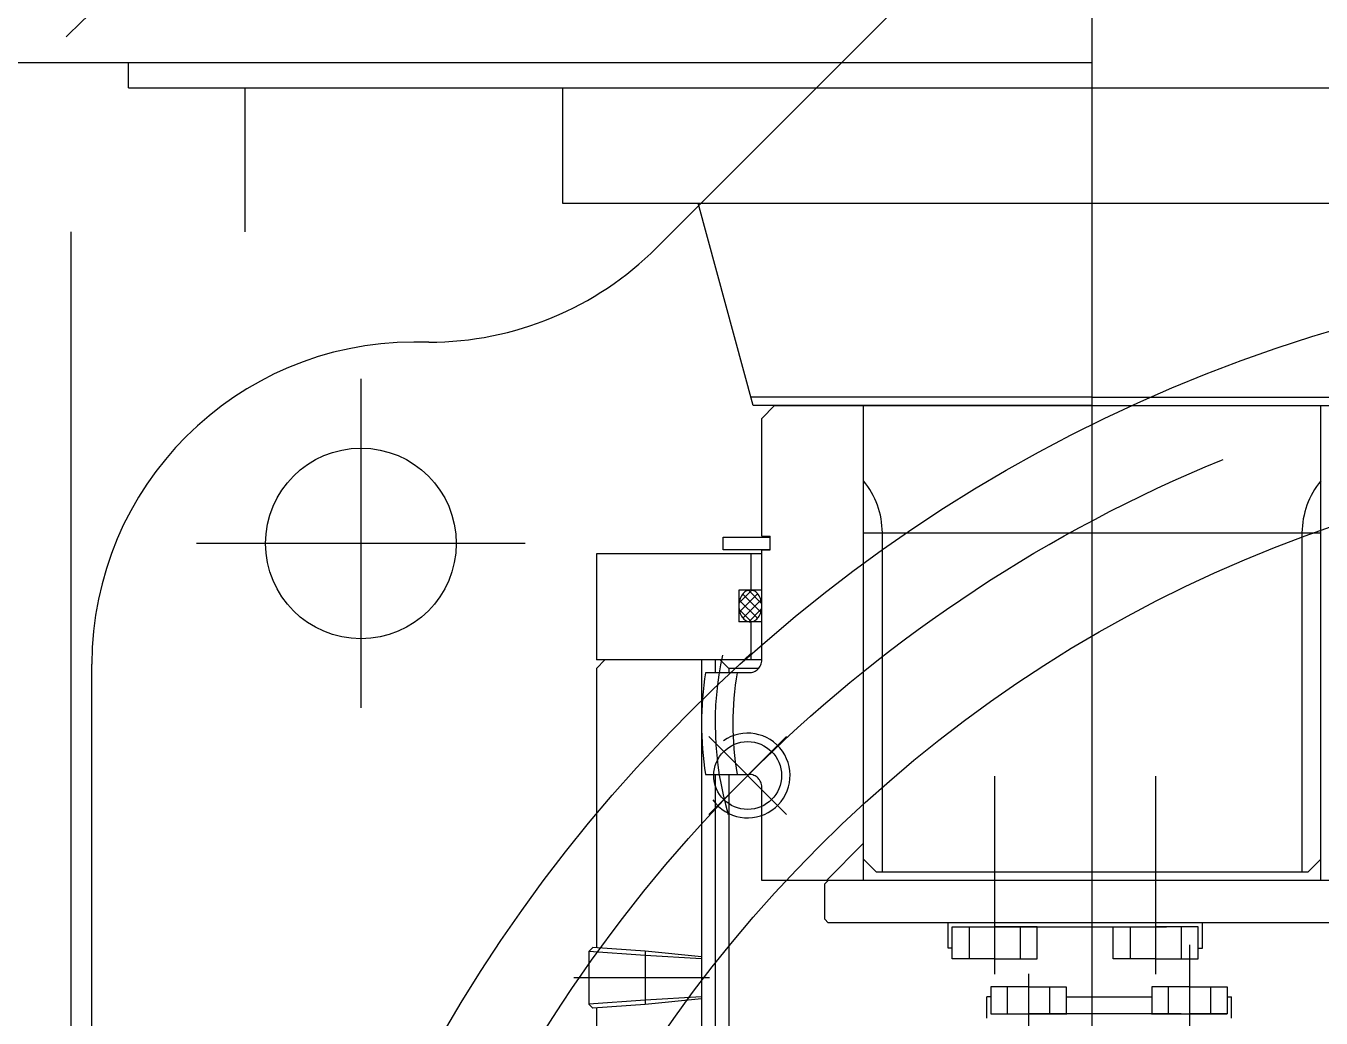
# Model space of a CAD drawing. Header units: millimetres. Extents: x 0 to 14700, y -398 to 10395.
# Drawn here: x 2652.9 to 2958.6, y 5684.3 to 5918.4 of the extents above; entities that cross this region are included whole.
import ezdxf

# ---------------------------------------------------------------- set-up
doc = ezdxf.new("R2010")
doc.units = ezdxf.units.MM
doc.header["$LTSCALE"] = 350
doc.linetypes.add('G', pattern=[2, 1.25, -0.25, 0.25, -0.25])
doc.linetypes.add('K', pattern=[2.5, 1.25, -0.25, 0.25, -0.25, 0.25, -0.25])
for name, color, linetype in [('01', 7, 'Continuous'), ('02', 1, 'Continuous'), ('05', 142, 'G'), ('07', 6, 'K')]:
    doc.layers.add(name, color=color, linetype=linetype)

# ---------------------------------------------------------------- blocks, each defined once
blk = doc.blocks.new('*U28', base_point=(11625.78, 546.31))
at = {"layer": '01'}
blk.add_circle((11625.78, 546.31), 8, dxfattribs=at)
at = {"layer": '02'}
blk.add_arc((11625.78, 546.31), 10, 260, 170, dxfattribs=at)
at = {"layer": '05'}
for p, q in [((11625.78, 559.31), (11625.78, 533.31)), ((11638.78, 546.31), (11612.78, 546.31))]:
    blk.add_line(p, q, dxfattribs=at)
blk = doc.blocks.new('A$C36681D4F')
at = {"layer": '01', "color": 7, "linetype": 'Continuous', "ltscale": 0.8}
for p, q in [((308.65, 1206.79), (238.41, 1136.55)), ((184.66, 1114.29), (181.13, 1114.29))]:
    blk.add_line(p, q, dxfattribs=at)
at = {"layer": '01', "ltscale": 0.8}
blk.add_line((105.13, 527.29), (105.13, 1038.29), dxfattribs=at)
for radius in [360, 316, 188.14]:
    blk.add_circle((500.15, 771.79), radius, dxfattribs=at)
at = {"layer": '01', "color": 7, "linetype": 'Continuous', "ltscale": 0.8}
blk.add_circle((168.63, 1066.79), 22.5, dxfattribs=at)
blk.add_arc((184.66, 1190.29), 76, 270, 315, dxfattribs=at)
at = {"layer": '01', "ltscale": 0.8}
blk.add_arc((181.13, 1038.29), 76, 90, 180, dxfattribs=at)
at = {"layer": '05', "ltscale": 0.8}
for p, q in [((168.63, 1105.6), (168.63, 1027.99)), ((207.43, 1066.79), (129.83, 1066.79))]:
    blk.add_line(p, q, dxfattribs=at)
blk.add_circle((500.15, 771.79), 339.75, dxfattribs=at)
at = {"layer": '05', "ltscale": 0.8, "rotation": 314.9999999998526}
blk.add_blockref('*U28', (259.91, 1012.03), dxfattribs=at)
blk = doc.blocks.new('EFSDFF')
at = {"layer": '07', "color": 6, "linetype": 'K'}
blk.add_circle((19187.41, 25190.62), 576.83, dxfattribs=at)
blk = doc.blocks.new('wtrerwer')
at = {"layer": '07', "color": 6, "linetype": 'K', "ltscale": 1.5}
for p, q in [((3773.23, 4855.62), (3773.23, 6745.99)), ((3402.23, 5298.4), (3773.23, 5298.4)), ((3545.73, 5292.4), (3545.73, 5298.4)), ((3545.73, 5292.4), (4000.73, 5292.4)), ((3573.23, 5292.4), (3573.23, 5258.4)), ((3648.23, 5292.4), (3648.23, 5265.16)), ((3648.23, 5265.16), (3898.23, 5265.16)), ((3693.23, 5217.4), (3680.23, 5265.16)), ((3532.23, 4958.4), (3532.23, 5258.4)), ((3773.23, 5219.4), (3692.68, 5219.4)), ((3773.23, 5219.4), (3853.77, 5219.4)), ((3773.23, 5217.4), (3693.23, 5217.4)), ((3698.23, 5217.4), (3695.23, 5214.4)), ((3698.23, 5217.4), (3848.23, 5217.4)), ((3719.25, 5105.4), (3719.25, 5217.4)), ((3773.23, 5217.4), (3850.23, 5217.4)), ((3827.2, 5105.4), (3827.2, 5217.4)), ((3695.23, 5186.6), (3695.23, 5214.4)), ((3686.13, 5183.4), (3686.13, 5186.4)), ((3686.13, 5186.4), (3697.23, 5186.4)), ((3695.23, 5186.6), (3697.23, 5186.6)), ((3697.23, 5183.4), (3697.23, 5186.6)), ((3697.23, 5183.4), (3697.23, 5186.4)), ((3719.25, 5187.4), (3827.2, 5187.4)), ((3723.7, 5107.4), (3723.7, 5187.4)), ((3822.76, 5107.4), (3822.76, 5187.4)), ((3656.23, 5182.4), (3656.23, 5157.4)), ((3695.23, 5182.4), (3656.23, 5182.4)), ((3697.23, 5183.4), (3686.13, 5183.4)), ((3692.73, 5173.9), (3692.73, 5182.4)), ((3695.23, 5157.4), (3695.23, 5183.4)), ((3695.23, 5183.4), (3697.23, 5183.4)), ((3689.83, 5173.9), (3689.83, 5166.4)), ((3695.23, 5173.9), (3689.83, 5173.9)), ((3692.88, 5173.87), (3689.88, 5170.86)), ((3694.27, 5173.01), (3690.02, 5168.76)), ((3695.01, 5168.68), (3690.74, 5172.96)), ((3695.19, 5170.75), (3692.09, 5173.85)), ((3694.22, 5167.23), (3690, 5171.45)), ((3695.04, 5171.53), (3690.79, 5167.28)), ((3692.79, 5166.42), (3689.9, 5169.31)), ((3695.18, 5169.43), (3692.18, 5166.43)), ((3695.23, 5166.4), (3689.83, 5166.4)), ((3692.73, 5157.4), (3692.73, 5166.4)), ((3662.73, 5157.4), (3656.23, 5157.4)), ((3658.23, 5157.4), (3656.23, 5155.4)), ((3662.73, 5157.4), (3658.23, 5157.4)), ((3695.23, 5157.4), (3662.73, 5157.4)), ((3695.23, 5157.4), (3679.23, 5157.4)), ((3681.03, 5157.4), (3681.03, 5015.4)), ((3684.23, 5157.4), (3684.23, 5154.4)), ((3685.43, 5157.4), (3687.43, 5155.4)), ((3691.08, 5157.4), (3692.73, 5159.04)), ((3656.23, 5155.4), (3656.23, 5089.48)), ((3681.94, 5154.4), (3692.23, 5154.4)), ((3687.43, 5155.4), (3687.43, 5154.4)), ((3694.46, 5155.4), (3687.43, 5155.4)), ((3681.94, 5130.4), (3692.23, 5130.4)), ((3684.23, 5130.4), (3684.23, 5042.4)), ((3687.43, 5130.4), (3687.43, 5042.4)), ((3750.23, 5088.83), (3750.23, 5129.95)), ((3750.23, 5083.26), (3750.23, 5129.95)), ((3788.23, 5083.26), (3788.23, 5129.95)), ((3695.23, 5105.4), (3695.23, 5127.4)), ((3710.5, 5105.4), (3719.25, 5114.15)), ((3719.25, 5110.4), (3722.25, 5107.4)), ((3827.2, 5110.4), (3824.2, 5107.4)), ((3827.2, 5110.4), (3824.2, 5107.4)), ((3851.23, 5105.4), (3695.23, 5105.4)), ((3710.92, 5105.4), (3710.12, 5104.6)), ((3722.25, 5107.4), (3824.2, 5107.4)), ((3710.12, 5096.2), (3710.12, 5104.6)), ((3710.92, 5095.4), (3710.12, 5096.2)), ((3836.32, 5095.4), (3710.92, 5095.4)), ((3739.21, 5089.4), (3739.21, 5095.4)), ((3740.21, 5094.4), (3750.23, 5094.4)), ((3740.21, 5094.4), (3750.23, 5094.4)), ((3740.21, 5086.9), (3740.21, 5094.4)), ((3744.23, 5094.4), (3744.23, 5086.9)), ((3748.24, 5094.4), (3790.73, 5094.4)), ((3760.24, 5094.4), (3750.23, 5094.4)), ((3756.23, 5094.4), (3756.23, 5086.9)), ((3760.24, 5086.9), (3760.24, 5094.4)), ((3778.21, 5086.9), (3778.21, 5094.4)), ((3782.23, 5094.4), (3782.23, 5086.9)), ((3798.24, 5094.4), (3788.23, 5094.4)), ((3794.23, 5094.4), (3794.23, 5086.9)), ((3798.24, 5086.9), (3798.24, 5094.4)), ((3799.24, 5089.4), (3799.24, 5095.4)), ((3796.23, 5090.21), (3796.23, 5047.2)), ((3655.39, 5089.53), (3654.39, 5088.6)), ((3667.68, 5087.7), (3654.39, 5088.6)), ((3654.39, 5088.6), (3654.39, 5076.19)), ((3667.68, 5088.7), (3655.39, 5089.53)), ((3681.03, 5087.33), (3667.68, 5088.7)), ((3667.68, 5088.7), (3667.68, 5076.09)), ((3681.03, 5086.88), (3667.68, 5087.7)), ((3740.21, 5089.4), (3739.21, 5089.4)), ((3798.24, 5089.4), (3799.24, 5089.4)), ((3750.23, 5086.9), (3740.21, 5086.9)), ((3750.23, 5086.9), (3760.24, 5086.9)), ((3788.23, 5086.9), (3778.21, 5086.9)), ((3788.23, 5086.9), (3798.24, 5086.9)), ((3682.93, 5082.4), (3650.88, 5082.4)), ((3758.23, 5083.36), (3758.23, 5040.35)), ((3681.03, 5077.92), (3667.68, 5077.09)), ((3749.34, 5077.9), (3748.34, 5077.9)), ((3748.34, 5072.9), (3748.34, 5077.9)), ((3758.23, 5080.3), (3749.34, 5080.3)), ((3749.34, 5080.3), (3749.34, 5073.9)), ((3753.23, 5073.9), (3753.23, 5080.3)), ((3758.23, 5080.3), (3767.11, 5080.3)), ((3763.23, 5073.9), (3763.23, 5080.3)), ((3767.11, 5080.3), (3767.11, 5073.9)), ((3767.11, 5077.9), (3787.34, 5077.9)), ((3796.23, 5080.3), (3787.34, 5080.3)), ((3787.34, 5080.3), (3787.34, 5073.9)), ((3791.23, 5073.9), (3791.23, 5080.3)), ((3796.23, 5080.3), (3805.11, 5080.3)), ((3801.23, 5073.9), (3801.23, 5080.3)), ((3805.11, 5080.3), (3805.11, 5073.9)), ((3805.11, 5077.9), (3806.11, 5077.9)), ((3806.11, 5072.9), (3806.11, 5077.9)), ((3667.68, 5077.09), (3654.39, 5076.2)), ((3655.39, 5075.26), (3654.39, 5076.19)), ((3667.68, 5076.09), (3655.39, 5075.26)), ((3656.23, 5075.32), (3656.23, 4989.4)), ((3681.03, 5077.47), (3667.68, 5076.09)), ((3749.34, 5073.9), (3758.23, 5073.9)), ((3749.34, 5073.9), (3767.23, 5073.9)), ((3767.11, 5073.9), (3758.23, 5073.9)), ((3794.23, 5073.9), (3767.23, 5073.9)), ((3787.23, 5073.9), (3805.11, 5073.9)), ((3787.34, 5073.9), (3796.23, 5073.9)), ((3805.11, 5073.9), (3796.23, 5073.9))]:
    blk.add_line(p, q, dxfattribs=at)
for centre, radius, start, end in [((3704.22, 5187.26), 19.48, 0.4148, 39.489), ((3842.23, 5187.26), 19.48, 140.511, 179.5852), ((3760.23, 5142.4), 76, 167.7207, 196.3768), ((3692.23, 5157.4), 3, 270, 0), ((3760.23, 5142.4), 79.2, 171.2853, 188.7147), ((3760.23, 5142.4), 71.8, 170.379, 189.621), ((3692.23, 5127.4), 3, 0, 90)]:
    blk.add_arc(centre, radius, start, end, dxfattribs=at)
at = {"layer": '07', "color": 6, "linetype": 'K', "ltscale": 1.5, "extrusion": (0, 0, -1)}
blk.add_ellipse((3692.53, 5170.15), major_axis=(0, 3.75), ratio=0.72, dxfattribs=at)

msp = doc.modelspace()

# ---------------------------------------------------------------- block references
at = {"layer": '01'}
for name, p in [('A$C36681D4F', (2563.32, 4729.51)), ('wtrerwer', (-868.68, 611.41))]:
    msp.add_blockref(name, p, dxfattribs=at)
at = {"layer": '01', "color": 7, "linetype": 'Continuous'}
msp.add_blockref('EFSDFF', (-16123.95, -19689.31), dxfattribs=at)

doc.saveas('drawing.dxf')
